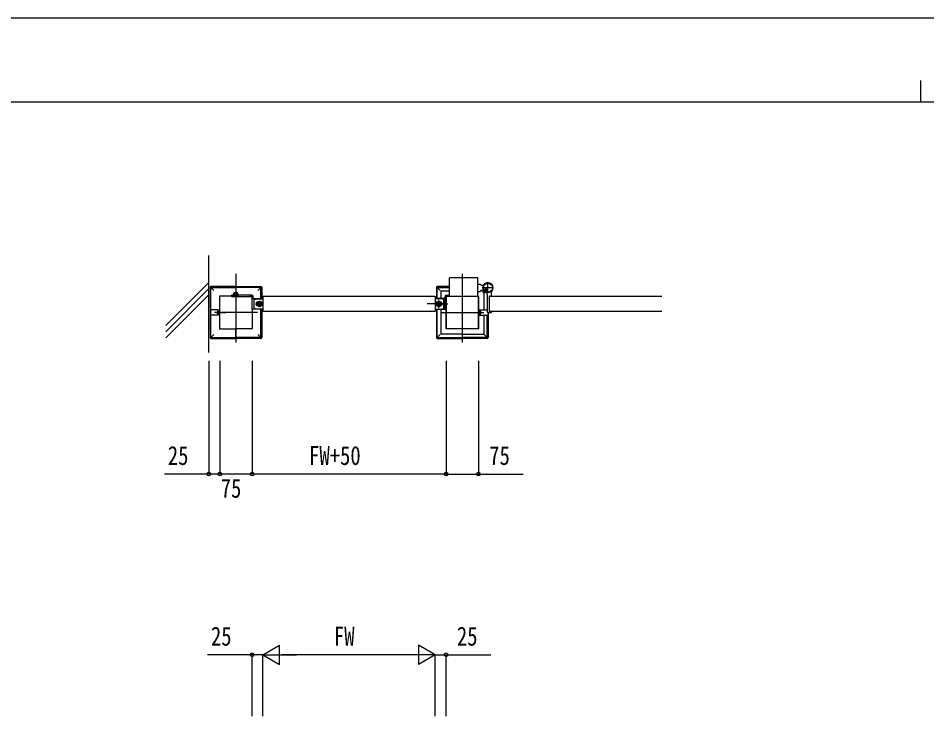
# Model space of a CAD drawing. Units: millimetres, scale not verified. Extents: x -4205 to 4205, y -2970 to 2970.
# Drawn here: x -2097 to 10, y 1319 to 2970 of the extents above; entities that cross this region are included whole.
import ezdxf
from ezdxf.enums import TextEntityAlignment as Align

# ---------------------------------------------------------------- set-up
doc = ezdxf.new("R2010")
doc.units = ezdxf.units.MM
doc.header["$LTSCALE"] = 10
for name, color, linetype in [('0-2_YKK_13', 4, 'Continuous'), ('0-3_YKK_A1', 4, 'Continuous'), ('0-4_YKK_D', 6, 'Continuous'), ('0-5_YKK_ZWAK', 7, 'Continuous'), ('0-6_YSS_K', 3, 'Continuous')]:
    doc.layers.add(name, color=color, linetype=linetype)
doc.styles.add('ＭＳ ゴシック', font='')
doc.styles.get('ＭＳ ゴシック').set_extended_font_data('MS Gothic')

msp = doc.modelspace()

# ---------------------------------------------------------------- linework, layer by layer
at = {"layer": '0-2_YKK_13'}
for p, q in [((-1549.98, 2316.05), (-1546.98, 2319.05)), ((-1546.98, 2319.05), (-1529.98, 2319.05)), ((-1112.98, 2319.05), (-1129.98, 2319.05)), ((-1126.98, 2319.55), (-1127.48, 2319.05)), ((-1104.98, 2319.55), (-1126.98, 2319.55)), ((-1109.98, 2316.05), (-1112.98, 2319.05)), ((-1107.48, 2319.55), (-1107.48, 2324.05)), ((-1107.48, 2294.55), (-1107.48, 2319.55)), ((-1104.48, 2327.05), (-1097.98, 2327.05)), ((-1097.98, 2324.55), (-1104.48, 2324.55)), ((-1102.48, 2327.05), (-1102.48, 2324.55)), ((-1099.48, 2327.05), (-1099.48, 2324.55)), ((-1549.98, 2298.05), (-1549.98, 2316.05)), ((-1546.98, 2295.05), (-1549.98, 2298.05)), ((-1545.23, 2307.05), (-1530.73, 2307.05)), ((-1540.26, 2306.29), (-1540.98, 2306.29)), ((-1537.98, 2314.3), (-1537.98, 2299.8)), ((-1535.7, 2307.81), (-1534.98, 2307.81)), ((-1130.28, 2307.05), (-1148.59, 2307.05)), ((-1132.17, 2307.05), (-1101.1, 2307.05)), ((-1129.98, 2316.55), (-1129.98, 2297.55)), ((-1114.73, 2307.05), (-1129.23, 2307.05)), ((-1124.26, 2307.81), (-1124.98, 2307.81)), ((-1121.98, 2296.96), (-1121.98, 2316.8)), ((-1121.98, 2314.3), (-1121.98, 2299.8)), ((-1119.7, 2306.29), (-1118.98, 2306.29)), ((-1112.98, 2295.05), (-1109.98, 2298.05)), ((-1109.98, 2298.05), (-1109.98, 2316.05)), ((-1529.98, 2295.05), (-1546.98, 2295.05)), ((-1129.98, 2295.05), (-1112.98, 2295.05)), ((-1127.48, 2295.05), (-1126.98, 2294.55))]:
    msp.add_line(p, q, dxfattribs=at)
for points in [[(-1126.98, 2294.55), (-1104.98, 2294.55), (-1104.98, 2324.05)], [(-1540.98, 2306.29), (-1540.98, 2307.81), (-1540.26, 2307.81)], [(-1538.74, 2309.33), (-1538.74, 2310.05), (-1537.22, 2310.05), (-1537.22, 2309.33)], [(-1537.22, 2304.77), (-1537.22, 2304.05), (-1538.74, 2304.05), (-1538.74, 2304.77)], [(-1534.98, 2307.81), (-1534.98, 2306.29), (-1535.7, 2306.29)], [(-1124.98, 2307.81), (-1124.98, 2306.29), (-1124.26, 2306.29)], [(-1121.22, 2309.33), (-1121.22, 2310.05), (-1122.74, 2310.05), (-1122.74, 2309.33)], [(-1122.74, 2304.77), (-1122.74, 2304.05), (-1121.22, 2304.05), (-1121.22, 2304.77)], [(-1118.98, 2306.29), (-1118.98, 2307.81), (-1119.7, 2307.81)]]:
    msp.add_lwpolyline(points, dxfattribs=at)
for points in [[(-1537.98, 2301.27), (-1542.98, 2304.16), (-1542.98, 2309.93), (-1537.98, 2312.82), (-1532.98, 2309.93), (-1532.98, 2304.16)], [(-1121.98, 2301.27), (-1116.98, 2304.16), (-1116.98, 2309.93), (-1121.98, 2312.82), (-1126.98, 2309.93), (-1126.98, 2304.16)]]:
    msp.add_lwpolyline(points, close=True, dxfattribs=at)
for centre, radius in [((-1537.98, 2307.05), 6.25), ((-1537.98, 2307.05), 5), ((-1121.98, 2307.05), 6.25), ((-1121.98, 2307.05), 5)]:
    msp.add_circle(centre, radius, dxfattribs=at)
for centre, radius, start, end in [((-1104.48, 2324.05), 3, 90.00046, 180.00046), ((-1104.48, 2324.05), 0.5, 90, 180.00046), ((-1542.73, 2307.05), 3.25, 101.08749, 258.91251), ((-1537.98, 2307.05), 5.58, 153.74848, 206.25152), ((-1537.98, 2307.05), 5.58, 93.74848, 146.25152), ((-1537.98, 2307.05), 5.58, 213.74848, 266.25152), ((-1540.26, 2309.33), 1.52, 270, 0), ((-1540.26, 2304.77), 1.52, 0, 90), ((-1537.98, 2307.05), 5.58, 33.74848, 86.25152), ((-1537.98, 2307.05), 5.58, 273.74848, 326.25152), ((-1535.7, 2309.33), 1.52, 180, 270), ((-1535.7, 2304.77), 1.52, 90, 180), ((-1537.98, 2307.05), 5.58, 333.74848, 26.25152), ((-1533.23, 2307.05), 3.25, 281.08749, 78.91251), ((-1126.73, 2307.05), 3.25, 101.08749, 258.91251), ((-1121.98, 2307.05), 5.58, 153.74848, 206.25152), ((-1121.98, 2307.05), 5.58, 93.74848, 146.25152), ((-1121.98, 2307.05), 5.58, 213.74848, 266.25152), ((-1124.26, 2309.33), 1.52, 270, 0), ((-1124.26, 2304.77), 1.52, 0, 90), ((-1121.98, 2307.05), 5.58, 33.74848, 86.25152), ((-1121.98, 2307.05), 5.58, 273.74848, 326.25152), ((-1119.7, 2309.33), 1.52, 180, 270), ((-1119.7, 2304.77), 1.52, 90, 180), ((-1121.98, 2307.05), 5.58, 333.74848, 26.25152), ((-1117.23, 2307.05), 3.25, 281.08749, 78.91251)]:
    msp.add_arc(centre, radius, start, end, dxfattribs=at)
at = {"layer": '0-3_YKK_A1'}
for p, q in [((-1592.48, 2377.05), (-1592.48, 2217.05)), ((-1097.98, 2366.05), (-1097.98, 2324.55)), ((-1095.98, 2368.05), (-1032.98, 2368.05)), ((-1067.48, 2377.05), (-1067.48, 2217.05)), ((-1030.98, 2324.55), (-1030.98, 2366.05)), ((-1652.48, 2345.05), (-1652.48, 2229.04)), ((-1651.9, 2346.46), (-1643.48, 2338.05)), ((-1592.98, 2347.05), (-1650.49, 2347.05)), ((-1650.38, 2230.15), (-1650.38, 2343.95)), ((-1649.38, 2344.95), (-1592.98, 2344.95)), ((-1592.48, 2346.55), (-1592.48, 2325.35)), ((-1592.48, 2346.55), (-1592.48, 2325.35)), ((-1591.98, 2347.05), (-1534.48, 2347.05)), ((-1535.58, 2344.95), (-1591.98, 2344.95)), ((-1533.06, 2346.46), (-1541.48, 2338.05)), ((-1534.58, 2319.55), (-1534.58, 2343.95)), ((-1532.48, 2345.05), (-1532.48, 2319.05)), ((-1127.48, 2345.05), (-1127.48, 2319.05)), ((-1126.9, 2346.46), (-1118.48, 2338.05)), ((-1097.98, 2347.05), (-1125.49, 2347.05)), ((-1125.38, 2319.55), (-1125.38, 2343.95)), ((-1124.38, 2344.95), (-1097.98, 2344.95)), ((-1030.98, 2353.05), (-1025.98, 2353.05)), ((-1023.48, 2350.55), (-1025.98, 2353.05)), ((-1023.48, 2350.55), (-1017.79, 2350.55)), ((-994.98, 2344.55), (-1020.98, 2344.55)), ((-994.98, 2344.55), (-1020.98, 2344.55)), ((-1019.53, 2333), (-1009.47, 2343.05)), ((-1016.7, 2338.66), (-1013.28, 2342.07)), ((-1012.82, 2341.61), (-1016.3, 2338.13)), ((-1010.92, 2339.71), (-1014.4, 2336.23)), ((-1013.28, 2342.07), (-1010.46, 2339.24)), ((-1007.98, 2331.55), (-1007.98, 2357.55)), ((-1007.98, 2331.55), (-1007.98, 2357.55)), ((-1630.48, 2324.05), (-1630.48, 2250.05)), ((-1602.48, 2325.05), (-1629.48, 2325.05)), ((-1599.48, 2327.05), (-1599.48, 2324.55)), ((-1596.48, 2332.35), (-1597.1, 2331.99)), ((-1597.1, 2328.85), (-1597.1, 2331.99)), ((-1587.86, 2328.85), (-1597.1, 2328.85)), ((-1588.48, 2332.35), (-1596.48, 2332.35)), ((-1589.98, 2328.85), (-1594.98, 2328.85)), ((-1594.79, 2328.85), (-1594.79, 2331.99)), ((-1590.17, 2328.85), (-1590.17, 2331.99)), ((-1588.48, 2332.35), (-1587.86, 2331.99)), ((-1587.86, 2328.85), (-1587.86, 2331.99)), ((-1560.48, 2327.05), (-1560.48, 2324.55)), ((-1557.48, 2327.05), (-1557.48, 2324.55)), ((-1554.98, 2319.55), (-1532.98, 2319.55)), ((-1552.48, 2319.55), (-1552.48, 2324.05)), ((-1532.98, 2319.55), (-1532.48, 2319.05)), ((-1529.98, 2324.55), (-1529.98, 2289.55)), ((-1129.98, 2324.55), (-1529.98, 2324.55)), ((-1129.98, 2324.55), (-1129.98, 2289.55)), ((-1117.48, 2336.05), (-1117.48, 2319.55)), ((-1116.48, 2337.05), (-1097.98, 2337.05)), ((-1104.98, 2324.05), (-1104.98, 2249.55)), ((-1030.98, 2336.05), (-1025.98, 2336.05)), ((-1030.98, 2325.05), (-1030.48, 2325.05)), ((-1029.48, 2324.05), (-1029.48, 2250.05)), ((-1023.48, 2338.55), (-1025.98, 2336.05)), ((-1018.48, 2337.05), (-1024.98, 2337.05)), ((-1023.48, 2338.55), (-1017.79, 2338.55)), ((-1017.48, 2336.05), (-1017.48, 2293.05)), ((-1016.3, 2338.13), (-1017.06, 2337.37)), ((-1014.4, 2336.23), (-1015.16, 2335.47)), ((-1010.46, 2339.24), (-1013.87, 2335.83)), ((-1009.98, 2329.61), (-1009.98, 2289.05)), ((-1009.98, 2329.61), (-1009.98, 2289.05)), ((-1004.98, 2324.55), (-1004.98, 2289.55)), ((-1004.98, 2324.55), (-1004.98, 2289.55)), ((-1004.68, 2324.85), (-1000.48, 2324.85)), ((-1004.68, 2324.85), (-1000.48, 2324.85)), ((-999.98, 2325.35), (-999.98, 2334.39)), ((-999.98, 2325.35), (-999.98, 2334.39)), ((-1529.98, 2316.55), (-1529.98, 2297.55)), ((-1633.28, 2293.05), (-1650.57, 2293.05)), ((-1633.28, 2281.05), (-1650.57, 2281.05)), ((-1542.48, 2287.05), (-1642.48, 2287.05)), ((-1637.28, 2287.05), (-1615.78, 2287.05)), ((-1633.79, 2291.8), (-1633.28, 2291.8)), ((-1632.78, 2293.55), (-1633.28, 2293.05)), ((-1633.28, 2291.8), (-1633.28, 2282.3)), ((-1554.48, 2294.55), (-1554.48, 2250.05)), ((-1534.58, 2230.15), (-1534.58, 2294.55)), ((-1532.48, 2295.05), (-1532.98, 2294.55)), ((-1532.48, 2295.05), (-1532.48, 2229.04)), ((-1129.98, 2289.55), (-1529.98, 2289.55)), ((-1127.48, 2295.05), (-1127.48, 2229.04)), ((-1125.38, 2230.15), (-1125.38, 2294.55)), ((-1117.48, 2294.55), (-1117.48, 2238.05)), ((-1117.48, 2287.05), (-1017.48, 2287.05)), ((-1105.48, 2294.55), (-1105.48, 2250.05)), ((-1026.17, 2291.8), (-1026.68, 2291.8)), ((-1026.68, 2291.8), (-1026.68, 2282.3)), ((-1026.68, 2281.05), (-1009.39, 2281.05)), ((-1017.48, 2281.05), (-1017.48, 2238.05)), ((-1009.58, 2230.15), (-1009.58, 2281.05)), ((-1007.98, 2287.05), (-1000.98, 2287.05)), ((-1007.98, 2287.05), (-1000.98, 2287.05)), ((-1007.48, 2287.05), (-1007.48, 2229.04)), ((-604.98, 2289.55), (-1004.98, 2289.55)), ((-1004.68, 2289.25), (-1000.48, 2289.25)), ((-1004.68, 2289.25), (-1000.48, 2289.25)), ((-999.98, 2288.75), (-999.98, 2288.05)), ((-999.98, 2288.75), (-999.98, 2288.05)), ((-1643.48, 2236.05), (-1651.9, 2227.63)), ((-1629.48, 2249.05), (-1592.78, 2249.05)), ((-1592.48, 2227.55), (-1592.48, 2248.75)), ((-1592.48, 2227.55), (-1592.48, 2248.75)), ((-1555.48, 2249.05), (-1592.18, 2249.05)), ((-1541.48, 2236.05), (-1533.06, 2227.63)), ((-1118.48, 2236.05), (-1126.9, 2227.63)), ((-1067.98, 2237.05), (-1116.48, 2237.05)), ((-1067.98, 2249.05), (-1104.48, 2249.05)), ((-1067.48, 2248.55), (-1067.48, 2227.55)), ((-1030.48, 2249.05), (-1066.98, 2249.05)), ((-1066.98, 2237.05), (-1018.48, 2237.05)), ((-1016.48, 2236.05), (-1008.06, 2227.63)), ((-1650.49, 2227.05), (-1592.98, 2227.05)), ((-1649.38, 2229.15), (-1592.98, 2229.15)), ((-1535.58, 2229.15), (-1591.98, 2229.15)), ((-1534.48, 2227.05), (-1591.98, 2227.05)), ((-1125.49, 2227.05), (-1067.98, 2227.05)), ((-1124.38, 2229.15), (-1067.98, 2229.15)), ((-1010.58, 2229.15), (-1066.98, 2229.15)), ((-1009.48, 2227.05), (-1066.98, 2227.05))]:
    msp.add_line(p, q, dxfattribs=at)
for points in [[(-1555.48, 2327.05), (-1602.48, 2327.05), (-1602.48, 2324.55), (-1555.48, 2324.55)], [(-1594.68, 2332.35), (-1593.63, 2330.19), (-1592.48, 2329.58)], [(-1590.28, 2332.35), (-1591.33, 2330.19), (-1592.48, 2329.58)], [(-1532.98, 2294.55), (-1554.98, 2294.55), (-1554.98, 2324.05)], [(-1104.98, 2249.55), (-1029.98, 2249.55), (-1029.98, 2324.55), (-1104.48, 2324.55)], [(-1017.53, 2337.83), (-1018.59, 2338.89), (-1019.31, 2337.63)], [(-1019.26, 2336.24), (-1017.21, 2336.94), (-1015.97, 2336.56)], [(-1013.87, 2335.83), (-1014.7, 2335), (-1017.53, 2337.83), (-1016.7, 2338.66)], [(-1016.29, 2333.27), (-1015.58, 2335.32), (-1015.97, 2336.56)], [(-1014.7, 2335), (-1013.64, 2333.94), (-1014.9, 2333.21)], [(-604.98, 2324.55), (-1004.98, 2324.55), (-1004.98, 2289.55)], [(-1635.42, 2289.2), (-1633.36, 2288.19), (-1632.75, 2287.05)], [(-1635.42, 2284.9), (-1633.36, 2285.9), (-1632.75, 2287.05)], [(-1633.79, 2291.8), (-1633.79, 2282.3), (-1633.28, 2282.3)], [(-1632.78, 2280.55), (-1633.28, 2281.05), (-1633.28, 2293.05)], [(-1024.54, 2289.2), (-1026.6, 2288.19), (-1027.21, 2287.05)], [(-1024.54, 2284.9), (-1026.6, 2285.9), (-1027.21, 2287.05)], [(-1027.18, 2293.55), (-1026.68, 2293.05), (-1009.98, 2293.05)], [(-1027.18, 2280.55), (-1026.68, 2281.05), (-1026.68, 2293.05)], [(-1026.17, 2291.8), (-1026.17, 2282.3), (-1026.68, 2282.3)]]:
    msp.add_lwpolyline(points, dxfattribs=at)
for points in [[(-1598.48, 2327.05), (-1586.48, 2327.05), (-1586.48, 2327.85), (-1598.48, 2327.85)], [(-1597.18, 2327.85), (-1587.78, 2327.85), (-1587.78, 2328.85), (-1597.18, 2328.85)]]:
    msp.add_lwpolyline(points, close=True, dxfattribs=at)
for radius in [11.5, 11.5, 10.35, 10.35]:
    msp.add_circle((-1007.98, 2344.55), radius, dxfattribs=at)
for centre, radius, start, end in [((-1095.98, 2366.05), 2, 90, 180), ((-1032.98, 2366.05), 2, 360, 90), ((-1649.38, 2343.95), 1, 90, 180), ((-1535.58, 2343.95), 1, 0, 90), ((-1124.38, 2343.95), 1, 90, 180), ((-1007.98, 2344.55), 11.5, 321.98772, 244.89722), ((-1007.98, 2344.55), 11.5, 321.98772, 244.89722), ((-1629.48, 2324.05), 1, 90, 180), ((-1595.94, 2330.3), 2.04, 55.61667, 124.38517), ((-1592.48, 2324.7), 7.64, 72.41297, 107.58887), ((-1589.02, 2330.3), 2.04, 55.61667, 124.38517), ((-1555.48, 2324.05), 3, 0.00046, 90.00046), ((-1555.48, 2324.05), 0.5, 0.00046, 90.00092), ((-1116.48, 2336.05), 1, 90, 180), ((-1030.48, 2324.05), 1, 360, 90), ((-1018.19, 2336.98), 1.3, 150, 210.9647), ((-1011.59, 2340.94), 9, 210.9647, 239.0353), ((-1018.48, 2336.05), 1, 360, 90), ((-1015.55, 2334.34), 1.3, 239.0353, 300), ((-1014.98, 2329.61), 5, 0.00002, 64.89722), ((-1014.98, 2329.61), 5, 0.00002, 64.89722), ((-1004.68, 2324.55), 0.3, 90, 180), ((-1004.68, 2324.55), 0.3, 90, 180), ((-1000.48, 2325.35), 0.5, 270, 360), ((-1000.48, 2325.35), 0.5, 270, 0), ((-994.98, 2334.39), 5, 141.98772, 180), ((-994.98, 2334.39), 5, 141.98772, 180), ((-1629.12, 2287.05), 6.66, 134.51496, 225.48504), ((-1030.84, 2287.05), 6.66, 314.51496, 45.48504), ((-1007.98, 2289.05), 2, 180, 270), ((-1007.98, 2289.05), 2, 180, 270), ((-1004.68, 2289.55), 0.3, 180, 270), ((-1004.68, 2289.55), 0.3, 180, 270), ((-1000.98, 2288.05), 1, 270, 360), ((-1000.98, 2288.05), 1, 270, 0), ((-1000.48, 2288.75), 0.5, 360, 90), ((-1000.48, 2288.75), 0.5, 0, 90), ((-1629.48, 2250.05), 1, 180, 270), ((-1592.78, 2248.75), 0.3, 360, 90), ((-1592.18, 2248.75), 0.3, 90, 180), ((-1555.48, 2250.05), 1, 270, 0), ((-1116.48, 2238.05), 1, 180, 270), ((-1104.48, 2250.05), 1, 180, 270), ((-1030.48, 2250.05), 1, 270, 360), ((-1030.48, 2250.05), 1, 270, 0), ((-1018.48, 2238.05), 1, 270, 360), ((-1649.38, 2230.15), 1, 180, 270), ((-1535.58, 2230.15), 1, 270, 0), ((-1124.38, 2230.15), 1, 180, 270), ((-1010.58, 2230.15), 1, 270, 0)]:
    msp.add_arc(centre, radius, start, end, dxfattribs=at)
for centre, major_axis, ratio, start_param, end_param in [((-1650.48, 2345.04), (-1.42, 1.42), 0.995146, 5.5002201, 7.0661505), ((-1592.98, 2346.55), (0, -0.501), 0.997564, 1.5707963, 3.1415927), ((-1591.98, 2346.55), (0, -0.501), 0.997564, 3.1415927, 4.712389), ((-1534.49, 2345.04), (1.42, 1.42), 0.995146, 5.5002201, 7.0661505), ((-1125.48, 2345.04), (-1.42, 1.42), 0.995146, 5.5002201, 7.0661505), ((-1650.61, 2293.55), (0.366, -0.366), 0.932515, 3.9618974, 5.4105207), ((-1650.61, 2280.55), (0.366, 0.366), 0.932515, 0.8726646, 2.3212879), ((-1650.57, 2293.55), (0.503, 0), 0.993908, 4.5902159, 4.712389), ((-1650.57, 2280.55), (0.503, 0), 0.993908, 1.5707963, 1.6929694), ((-1009.39, 2280.55), (-0.503, 0), 0.993908, 4.5902159, 4.712389), ((-1009.35, 2280.55), (-0.366, 0.366), 0.932515, 3.9618974, 5.4105207), ((-1067.98, 2248.55), (0, -0.501), 0.997564, 1.5707963, 3.1415927), ((-1066.98, 2248.55), (0, -0.501), 0.997564, 3.1415927, 4.712389), ((-1650.48, 2229.05), (-1.42, -1.42), 0.995146, 5.5002201, 7.0661505), ((-1592.98, 2227.55), (0, 0.501), 0.997564, 3.1415927, 4.712389), ((-1591.98, 2227.55), (0, 0.501), 0.997564, 1.5707963, 3.1415927), ((-1534.49, 2229.05), (1.42, -1.42), 0.995146, 5.5002201, 7.0661505), ((-1125.48, 2229.05), (-1.42, -1.42), 0.995146, 5.5002201, 7.0661505), ((-1067.98, 2227.55), (0, 0.501), 0.997564, 3.1415927, 4.712389), ((-1066.98, 2227.55), (0, 0.501), 0.997564, 1.5707963, 3.1415927), ((-1009.49, 2229.05), (1.42, -1.42), 0.995146, 5.5002201, 7.0661505)]:
    msp.add_ellipse(centre, major_axis=major_axis, ratio=ratio, start_param=start_param, end_param=end_param, dxfattribs=at)
at = {"layer": '0-4_YKK_D'}
for p, q in [((-1654.98, 2174.55), (-1654.98, 1911.05)), ((-1629.98, 2174.55), (-1629.98, 1911.05)), ((-1629.98, 2174.55), (-1629.98, 1911.05)), ((-1554.98, 2174.55), (-1554.98, 1911.05)), ((-1554.98, 2174.55), (-1554.98, 1911.05)), ((-1104.98, 2174.55), (-1104.98, 1911.05)), ((-1104.98, 2174.55), (-1104.98, 1911.05)), ((-1029.98, 2174.55), (-1029.98, 1911.05)), ((-1554.98, 1912.05), (-1629.98, 1912.05)), ((-1104.98, 1912.05), (-1554.98, 1912.05)), ((-1529.98, 1492.84), (-1491.01, 1515.34)), ((-1491.01, 1470.34), (-1491.01, 1515.34)), ((-1129.98, 1492.84), (-1168.95, 1515.34)), ((-1168.95, 1515.34), (-1168.95, 1470.34)), ((-1554.98, 1350.39), (-1554.98, 1493.84)), ((-1529.98, 1350.39), (-1529.98, 1493.84)), ((-1529.98, 1350.39), (-1529.98, 1493.84)), ((-1529.98, 1492.84), (-1491.01, 1470.34)), ((-1529.98, 1492.84), (-1452.04, 1492.84)), ((-1174.98, 1492.84), (-1484.98, 1492.84)), ((-1129.98, 1492.84), (-1207.92, 1492.84)), ((-1129.98, 1492.84), (-1168.95, 1470.34)), ((-1129.98, 1350.39), (-1129.98, 1493.84)), ((-1129.98, 1350.39), (-1129.98, 1493.84)), ((-1104.98, 1350.39), (-1104.98, 1493.84))]:
    msp.add_line(p, q, dxfattribs=at)
for points in [[(-1629.98, 1912.05), (-1654.98, 1912.05), (-1758.38, 1912.05)], [(-1104.98, 1912.05), (-1029.98, 1912.05), (-926.58, 1912.05)], [(-1529.98, 1492.84), (-1554.98, 1492.84), (-1658.38, 1492.84)], [(-1129.98, 1492.84), (-1104.98, 1492.84), (-1001.58, 1492.84)]]:
    msp.add_lwpolyline(points, dxfattribs=at)
for centre in [(-1654.98, 1912.05), (-1629.98, 1912.05), (-1629.98, 1912.05), (-1554.98, 1912.05), (-1554.98, 1912.05), (-1104.98, 1912.05), (-1104.98, 1912.05), (-1029.98, 1912.05), (-1554.98, 1492.84), (-1104.98, 1492.84)]:
    msp.add_circle(centre, 4.25, dxfattribs=at)
at = {"layer": '0-5_YKK_ZWAK'}
for p, q in [((-4.98, 2825), (-4.98, 2775)), ((3895.02, 2775), (-3904.98, 2775))]:
    msp.add_line(p, q, dxfattribs=at)
msp.add_lwpolyline([(-4205, -2970), (4205, -2970), (4205, 2970), (-4205, 2970)], close=True, dxfattribs=at)
at = {"layer": '0-6_YSS_K'}
for p, q in [((-1654.98, 2194.55), (-1654.98, 2419.55)), ((-1754.98, 2256.68), (-1654.98, 2356.68)), ((-1754.98, 2242.54), (-1654.98, 2342.54)), ((-1754.98, 2228.4), (-1654.98, 2328.4))]:
    msp.add_line(p, q, dxfattribs=at)

# ---------------------------------------------------------------- texts
at = {"layer": '0-4_YKK_D', "style": 'ＭＳ ゴシック', "width": 0.8}
for s, p in [('25', (-1750.38, 1920.05)), ('FW+50', (-1422.78, 1920.05)), ('75', (-1004.98, 1920.05)), ('75', (-1627.68, 1844.05)), ('25', (-1650.38, 1500.84)), ('FW', (-1365.18, 1500.84)), ('25', (-1079.98, 1500.84))]:
    msp.add_text(s, height=43.99, dxfattribs=at).set_placement(p, align=Align.BOTTOM_LEFT)

doc.saveas('drawing.dxf')
